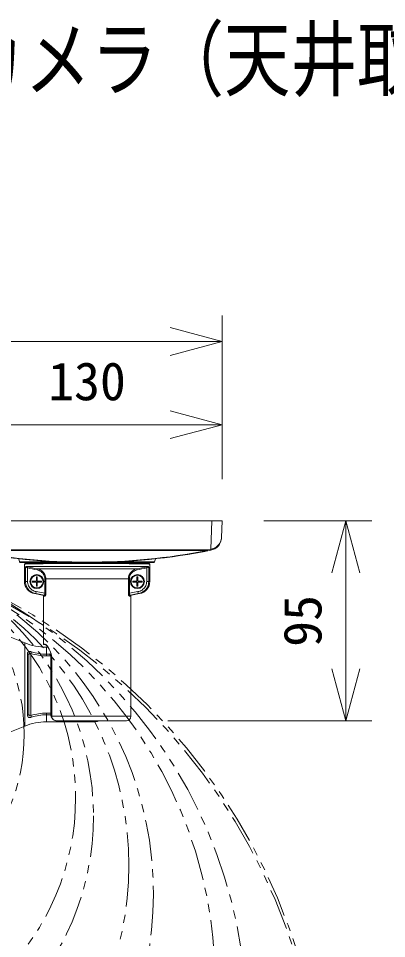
# Model space of a CAD drawing. Units: millimetres, scale not verified. Extents: x -62 to 63, y -57 to 57.
# Drawn here: x 18.62 to 36.34, y 12.55 to 56.8 of the extents above; entities that cross this region are included whole.
import ezdxf
from ezdxf.enums import TextEntityAlignment as Align

# ---------------------------------------------------------------- set-up
doc = ezdxf.new("R2010")
doc.units = ezdxf.units.MM
doc.header["$LTSCALE"] = 0.125
doc.linetypes.add('USER1', pattern=[31.75, 15.875, -3.175, 3.175, -3.175, 3.175, -3.175])
for name, color, linetype, lineweight in [('0-0_0', 7, 'Continuous', 20), ('0-4_SUNPO', 7, 'Continuous', 20), ('0-5_GAIKEI', 1, 'Continuous', 18)]:
    doc.layers.add(name, color=color, linetype=linetype, lineweight=lineweight)
doc.layers.add('0-1_MOJI1', color=7, linetype='Continuous')
doc.styles.add('ＭＳ ゴシック', font='')
doc.styles.get('ＭＳ ゴシック').set_extended_font_data('MS Gothic')

# ---------------------------------------------------------------- blocks, each defined once
blk = doc.blocks.new('_Open30')
at = {"layer": '0-0_0'}
blk.add_line((0, 0), (-1, 0), dxfattribs=at)
blk.add_lwpolyline([(-1, 0.26795), (0, 0), (-1, -0.26795)], dxfattribs=at)
blk = doc.blocks.new('D6')
at = {"layer": '0-4_SUNPO'}
for p, q in [((190.5842, 345.9996), (190.5842, 356.0143)), ((221.9201, 348.1379), (221.9201, 356.0143)), ((193.0842, 354.7643), (219.4201, 354.7643))]:
    blk.add_line(p, q, dxfattribs=at)
at = {"layer": '0-4_SUNPO', "xscale": 2.5, "yscale": 2.5, "rotation": 180}
blk.add_blockref('_Open30', (190.5842, 354.7643), dxfattribs=at)
at = {"layer": '0-4_SUNPO', "xscale": 2.5, "yscale": 2.5}
blk.add_blockref('_Open30', (221.9201, 354.7643), dxfattribs=at)
at = {"layer": '0-4_SUNPO', "style": 'ＭＳ ゴシック'}
blk.add_text('315', height=1.833, dxfattribs=at).set_placement((204.3772, 355.3893), align=Align.BOTTOM_LEFT)
blk = doc.blocks.new('D5')
at = {"layer": '0-4_SUNPO'}
for p, q in [((208.9201, 348.1379), (208.9201, 352.0143)), ((221.9201, 348.1379), (221.9201, 352.0143)), ((211.4201, 350.7643), (219.4201, 350.7643))]:
    blk.add_line(p, q, dxfattribs=at)
at = {"layer": '0-4_SUNPO', "xscale": 2.5, "yscale": 2.5, "rotation": 180}
blk.add_blockref('_Open30', (208.9201, 350.7643), dxfattribs=at)
at = {"layer": '0-4_SUNPO', "xscale": 2.5, "yscale": 2.5}
blk.add_blockref('_Open30', (221.9201, 350.7643), dxfattribs=at)
at = {"layer": '0-4_SUNPO', "style": 'ＭＳ ゴシック'}
blk.add_text('130', height=1.833, dxfattribs=at).set_placement((213.5451, 351.3893), align=Align.BOTTOM_LEFT)
blk = doc.blocks.new('D1')
at = {"layer": '0-4_SUNPO'}
for p, q in [((223.9201, 346.1379), (229.1256, 346.1379)), ((227.8756, 343.6379), (227.8756, 339.0182)), ((219.3101, 336.5182), (229.1256, 336.5182))]:
    blk.add_line(p, q, dxfattribs=at)
at = {"layer": '0-4_SUNPO', "xscale": 2.5, "yscale": 2.5}
for p, rotation in [((227.8756, 346.1379), 90), ((227.8756, 336.5182), 270)]:
    blk.add_blockref('_Open30', p, dxfattribs=dict(at, rotation=rotation))
at = {"layer": '0-4_SUNPO', "style": 'ＭＳ ゴシック'}
blk.add_text('95', height=1.833, rotation=90, dxfattribs=at).set_placement((227.2506, 340.078), align=Align.BOTTOM_LEFT)

msp = doc.modelspace()

# ---------------------------------------------------------------- linework, layer by layer
at = {"layer": '0-5_GAIKEI', "color": 7, "lineweight": 20}
for p, q in [((28.4225, 32.637), (15.4225, 32.637)), ((28.3917, 31.8294), (28.4225, 32.637)), ((28.4225, 32.637), (28.4073, 32.237)), ((28.3917, 31.8294), (28.4073, 32.237)), ((27.7336, 31.1951), (27.8741, 31.2227)), ((27.8741, 31.2227), (27.8808, 31.2241)), ((18.9025, 29.727), (18.9025, 30.557)), ((18.9326, 30.5872), (18.9026, 30.5572)), ((18.9325, 30.587), (18.9326, 30.5872)), ((24.9124, 30.5872), (24.9424, 30.5572)), ((24.9425, 29.727), (24.9425, 30.557)), ((19.7812, 29.0686), (19.3983, 29.1361)), ((19.8225, 26.707), (19.8225, 29.0194)), ((24.0225, 23.237), (24.0225, 29.0194)), ((24.0638, 29.0686), (24.4467, 29.1361)), ((19.9035, 26.687), (19.8425, 26.687)), ((23.3529, 23.017), (22.5086, 23.017)), ((23.3668, 23.0173), (23.3529, 23.017)), ((23.3665, 23.0173), (23.3529, 23.017)), ((23.8125, 23.0173), (23.3663, 23.0173)), ((23.3668, 23.0173), (23.8135, 23.0173))]:
    msp.add_line(p, q, dxfattribs=at)
at = {"layer": '0-5_GAIKEI'}
for p, q in [((27.8706, 31.2718), (27.9226, 32.637)), ((16.121, 31.243), (27.7241, 31.243)), ((16.121, 31.2089), (27.7241, 31.2089)), ((27.7241, 31.243), (27.8644, 31.2705)), ((27.7241, 31.243), (27.7336, 31.1951)), ((27.7241, 31.243), (27.7241, 31.2089)), ((27.8644, 31.2705), (27.8706, 31.2718)), ((27.8644, 31.2705), (27.8741, 31.2227)), ((18.6766, 30.6592), (18.635, 30.8145)), ((20.7575, 30.6592), (18.6766, 30.6592)), ((25.1395, 30.637), (18.7055, 30.637)), ((18.9025, 30.557), (18.9026, 30.5572)), ((20.1945, 30.6083), (20.1945, 30.637)), ((25.1685, 30.6592), (23.0875, 30.6592)), ((23.6505, 30.6083), (23.6505, 30.637)), ((24.9124, 30.5872), (24.9125, 30.587)), ((24.9424, 30.5572), (24.9425, 30.557)), ((24.9424, 30.5572), (24.9425, 30.557)), ((25.1685, 30.6592), (25.2101, 30.8145)), ((18.9566, 30.4017), (18.9566, 29.727)), ((24.8673, 30.4422), (18.9777, 30.4422)), ((19.0649, 30.4255), (19.0548, 30.3766)), ((19.5258, 30.3308), (19.5158, 30.2819)), ((24.3192, 30.3308), (19.5258, 30.3308)), ((24.3292, 30.2819), (24.3192, 30.3308)), ((24.7903, 30.3766), (24.7802, 30.4255)), ((24.7903, 30.3766), (24.7903, 29.727)), ((24.8885, 30.4017), (24.8885, 29.727)), ((18.9566, 29.727), (18.9025, 29.727)), ((19.0548, 29.727), (18.9566, 29.727)), ((19.2775, 29.737), (19.2775, 29.697)), ((19.4825, 29.737), (19.2775, 29.737)), ((19.2775, 29.697), (19.4825, 29.697)), ((19.5225, 29.942), (19.4825, 29.942)), ((19.4825, 29.942), (19.4825, 29.737)), ((19.4825, 29.697), (19.4825, 29.492)), ((19.5225, 29.942), (19.5225, 29.737)), ((19.7275, 29.737), (19.5225, 29.737)), ((19.5225, 29.492), (19.5225, 29.697)), ((19.5225, 29.697), (19.7275, 29.697)), ((19.7275, 29.697), (19.7275, 29.737)), ((19.8897, 29.8417), (19.8897, 29.1639)), ((19.9369, 29.8417), (19.8897, 29.8417)), ((19.9369, 29.1639), (19.9369, 29.8417)), ((23.9081, 29.8417), (19.9369, 29.8417)), ((23.9081, 29.8417), (23.9081, 29.1639)), ((23.9554, 29.8417), (23.9081, 29.8417)), ((23.9554, 29.8417), (23.9554, 29.1639)), ((24.1175, 29.737), (24.1175, 29.697)), ((24.3225, 29.737), (24.1175, 29.737)), ((24.1175, 29.697), (24.3225, 29.697)), ((24.3225, 29.942), (24.3225, 29.737)), ((24.3625, 29.942), (24.3225, 29.942)), ((24.3225, 29.697), (24.3225, 29.492)), ((24.3625, 29.942), (24.3625, 29.737)), ((24.5675, 29.737), (24.3625, 29.737)), ((24.3625, 29.697), (24.5675, 29.697)), ((24.3625, 29.492), (24.3625, 29.697)), ((24.5675, 29.697), (24.5675, 29.737)), ((24.9425, 29.727), (24.7903, 29.727)), ((19.4598, 29.1361), (19.4768, 29.2346)), ((19.4768, 29.2346), (19.8897, 29.1639)), ((19.4825, 29.492), (19.5225, 29.492)), ((24.3683, 29.2346), (23.9554, 29.1639)), ((24.3225, 29.492), (24.3625, 29.492)), ((24.3683, 29.2346), (24.3852, 29.1361)), ((19.4598, 29.1361), (19.3983, 29.1361)), ((19.4598, 29.1361), (19.8542, 29.0686)), ((19.8542, 29.0686), (19.7812, 29.0686)), ((19.8942, 29.0194), (19.8225, 29.0194)), ((19.8897, 29.1639), (19.9369, 29.1639)), ((23.9081, 29.1639), (23.9554, 29.1639)), ((23.9509, 29.0194), (24.0225, 29.0194)), ((24.0638, 29.0686), (23.9908, 29.0686)), ((18.9225, 22.767), (18.9225, 26.767)), ((19.8841, 26.707), (19.8225, 26.707)), ((19.961, 26.1418), (19.961, 26.567)), ((19.0549, 26.2554), (19.0549, 23.2786)), ((19.1225, 26.1833), (19.1225, 23.3508)), ((19.248, 26.3389), (19.2225, 26.2585)), ((19.2225, 23.2755), (19.2225, 26.2585)), ((20.1726, 26.2226), (19.961, 26.2226)), ((20.1725, 26.1418), (19.961, 26.1418)), ((20.173, 26.2787), (20.1725, 26.2086)), ((20.1728, 26.2477), (20.1725, 26.2086)), ((20.1725, 23.3366), (20.1725, 26.2086)), ((20.2217, 25.987), (20.2179, 25.987)), ((20.2179, 23.237), (20.2179, 25.987)), ((20.2217, 23.237), (20.2217, 25.987)), ((19.248, 23.1952), (19.2225, 23.2755)), ((19.961, 23.3922), (20.1725, 23.3922)), ((19.961, 22.967), (19.961, 23.3922)), ((19.961, 23.3114), (20.1734, 23.3114)), ((20.2179, 23.237), (24.0225, 23.237)), ((22.5086, 23.017), (20.4921, 23.017)), ((22.1525, 23.0166), (22.1525, 22.9666))]:
    msp.add_line(p, q, dxfattribs=at)
at = {"layer": '0-5_GAIKEI', "color": 7}
for p, q in [((18.9225, 26.767), (16.4225, 27.767)), ((19.961, 26.567), (20.0352, 26.567)), ((18.9225, 22.767), (16.4225, 21.767)), ((19.961, 22.967), (22.1525, 22.967))]:
    msp.add_line(p, q, dxfattribs=at)
at = {"layer": '0-5_GAIKEI'}
for points in [[(27.8706, 31.2718), (27.9417, 31.2888), (28.0099, 31.3127), (28.0741, 31.343), (28.1332, 31.379), (28.1878, 31.4207), (28.2362, 31.4667), (28.2782, 31.5163), (28.3136, 31.5688), (28.3424, 31.6235), (28.3625, 31.6737), (28.3774, 31.7249), (28.3871, 31.7769), (28.3917, 31.8294)], [(18.9026, 30.5572), (18.9029, 30.5574), (18.9039, 30.5578), (18.9104, 30.5589), (18.9615, 30.5622), (19.058, 30.5654), (19.3703, 30.5712), (19.8024, 30.576), (20.3222, 30.5796), (21.1028, 30.5826), (21.925, 30.5836), (23.3704, 30.5804)], [(23.3704, 30.5804), (23.9433, 30.5768), (24.4261, 30.5719), (24.772, 30.5658), (24.8866, 30.5621), (24.921, 30.5602), (24.9394, 30.5582), (24.9418, 30.5576), (24.9424, 30.5572)], [(18.9777, 30.4422), (18.9754, 30.4417), (18.9709, 30.438), (18.967, 30.4317), (18.9605, 30.4152), (18.9566, 30.4017)], [(19.0548, 30.3766), (18.9819, 30.397), (18.9621, 30.4011), (18.9566, 30.4017)], [(19.0548, 30.3766), (19.0548, 29.727), (19.0578, 29.6728), (19.0668, 29.6192), (19.0816, 29.5669), (19.1021, 29.5165), (19.128, 29.4687), (19.1593, 29.4236), (19.1954, 29.3822), (19.2357, 29.3449), (19.2799, 29.3122), (19.3274, 29.2845), (19.3754, 29.2628), (19.4254, 29.2461), (19.4768, 29.2346)], [(19.8897, 29.8417), (19.8866, 29.8924), (19.8776, 29.9423), (19.8628, 29.9908), (19.8425, 30.0373), (19.8161, 30.0823), (19.7847, 30.1239), (19.7488, 30.1617), (19.7089, 30.1953), (19.6646, 30.2249), (19.6172, 30.2493), (19.5674, 30.2684), (19.5158, 30.2819)], [(19.9369, 29.8417), (19.9337, 29.8973), (19.9241, 29.9521), (19.9082, 30.0053), (19.8864, 30.0564), (19.8591, 30.1046), (19.8251, 30.1512), (19.7861, 30.1936), (19.7426, 30.2314), (19.6951, 30.2641), (19.6444, 30.2914), (19.5909, 30.313), (19.5587, 30.323), (19.5258, 30.3308)], [(23.9081, 29.8417), (23.9113, 29.8973), (23.921, 29.9521), (23.9368, 30.0053), (23.9586, 30.0564), (23.986, 30.1046), (24.0199, 30.1512), (24.0589, 30.1936), (24.1025, 30.2314), (24.1499, 30.2641), (24.2007, 30.2914), (24.2541, 30.313), (24.2864, 30.323), (24.3192, 30.3308)], [(23.9554, 29.8417), (23.9584, 29.8924), (23.9674, 29.9423), (23.9822, 29.9908), (24.0026, 30.0373), (24.0289, 30.0823), (24.0603, 30.1239), (24.0962, 30.1617), (24.1361, 30.1953), (24.1805, 30.2249), (24.2278, 30.2493), (24.2776, 30.2684), (24.3292, 30.2819)], [(24.7903, 30.3766), (24.8631, 30.397), (24.8829, 30.4011), (24.8885, 30.4017)], [(24.8673, 30.4422), (24.8697, 30.4417), (24.8741, 30.438), (24.878, 30.4317), (24.8845, 30.4152), (24.8885, 30.4017)], [(18.9566, 29.727), (18.9604, 29.6595), (18.9719, 29.5929), (18.991, 29.5281), (19.0172, 29.4658), (19.0504, 29.4069), (19.0854, 29.3577), (19.1253, 29.3123), (19.1694, 29.2711), (19.2175, 29.2345), (19.2689, 29.2029), (19.3232, 29.1765), (19.3799, 29.1555), (19.4195, 29.1445), (19.4598, 29.1361)], [(24.7903, 29.727), (24.7872, 29.6728), (24.7783, 29.6192), (24.7634, 29.5669), (24.7429, 29.5165), (24.717, 29.4687), (24.6858, 29.4236), (24.6497, 29.3822), (24.6093, 29.3449), (24.5651, 29.3122), (24.5177, 29.2845), (24.4696, 29.2628), (24.4197, 29.2461), (24.3683, 29.2346)], [(24.8885, 29.727), (24.8846, 29.6595), (24.8731, 29.5929), (24.8541, 29.5281), (24.8278, 29.4658), (24.7947, 29.4069), (24.7596, 29.3577), (24.7198, 29.3123), (24.6756, 29.2711), (24.6275, 29.2345), (24.5761, 29.2029), (24.5218, 29.1765), (24.4652, 29.1555), (24.4255, 29.1445), (24.3852, 29.1361)], [(19.8897, 29.1639), (19.8903, 29.1435), (19.8888, 29.1236), (19.8857, 29.1079), (19.8811, 29.094), (19.8713, 29.0773), (19.8656, 29.0721), (19.8595, 29.0692), (19.8542, 29.0686)], [(19.9369, 29.1639), (19.9359, 29.1335), (19.9328, 29.104), (19.9286, 29.0807), (19.923, 29.0599), (19.9159, 29.0415), (19.9079, 29.0281), (19.8995, 29.0207), (19.8942, 29.0194)], [(23.9081, 29.1639), (23.9102, 29.1208), (23.9168, 29.0792), (23.9218, 29.0604), (23.928, 29.0439), (23.9337, 29.0331), (23.9399, 29.025), (23.9464, 29.0203), (23.9509, 29.0194)], [(23.9554, 29.1639), (23.9547, 29.1435), (23.9563, 29.1236), (23.9593, 29.1079), (23.9639, 29.094), (23.9737, 29.0773), (23.9795, 29.0721), (23.9855, 29.0692), (23.9908, 29.0686)], [(24.4467, 29.1361), (24.3852, 29.1361), (23.9908, 29.0686)], [(20.2217, 25.987), (20.2177, 26.0753), (20.2061, 26.1621), (20.1874, 26.2464), (20.1625, 26.3271), (20.1349, 26.3975), (20.1038, 26.4635), (20.0699, 26.5241), (20.0343, 26.5787), (20.011, 26.6098), (19.9876, 26.6376), (19.9681, 26.658), (19.9491, 26.6753), (19.9289, 26.6904), (19.9098, 26.7009), (19.8965, 26.7055), (19.8841, 26.707)], [(19.9035, 26.687), (19.9164, 26.6844), (19.935, 26.675), (19.9473, 26.6662)], [(20.2179, 25.987), (20.2144, 26.0692), (20.2041, 26.1511), (20.1864, 26.2342), (20.1607, 26.3194), (20.1303, 26.3971), (20.0955, 26.4694), (20.0543, 26.5399), (20.0352, 26.567)], [(19.0549, 26.2554), (19.056, 26.2732), (19.0593, 26.29), (19.0644, 26.3039), (19.0719, 26.3169), (19.0801, 26.3266), (19.0906, 26.3353), (19.1036, 26.3428), (19.1198, 26.3487), (19.1505, 26.3536), (19.1911, 26.352), (19.2198, 26.3467), (19.248, 26.3389)], [(19.1225, 26.1833), (19.1245, 26.2142), (19.1272, 26.2282), (19.1312, 26.2412), (19.1371, 26.2529), (19.1452, 26.263), (19.1564, 26.2707), (19.172, 26.2746), (19.1824, 26.2742), (19.1946, 26.2716), (19.2088, 26.2662), (19.2225, 26.2585)], [(19.248, 23.1952), (19.2219, 23.1878), (19.1953, 23.1826), (19.1725, 23.1803), (19.1521, 23.1803), (19.1331, 23.1823), (19.1172, 23.186), (19.1028, 23.1916), (19.0911, 23.1983), (19.0816, 23.206), (19.0739, 23.2145), (19.063, 23.2333), (19.0568, 23.2551), (19.0549, 23.2786)], [(19.2225, 23.2755), (19.2088, 23.2679), (19.1948, 23.2624), (19.1824, 23.2598), (19.1717, 23.2595), (19.1555, 23.2637), (19.1456, 23.2705), (19.1383, 23.2792), (19.1315, 23.2921), (19.127, 23.3067), (19.1236, 23.3278), (19.1225, 23.3508)], [(20.2787, 23.1012), (20.2763, 23.1027), (20.2517, 23.1244), (20.2267, 23.1545), (20.2044, 23.1922), (20.1883, 23.2327), (20.1771, 23.2794), (20.1726, 23.3271), (20.1725, 23.3366)], [(20.1725, 23.3366), (20.1758, 23.2888), (20.186, 23.2417), (20.1941, 23.2181), (20.2041, 23.1952), (20.2153, 23.1747), (20.2282, 23.1553), (20.2536, 23.1257), (20.2687, 23.1132)], [(20.4921, 23.017), (20.4445, 23.0202), (20.3974, 23.0299), (20.3551, 23.0454), (20.3179, 23.0658), (20.2882, 23.0885), (20.2638, 23.1137), (20.2437, 23.1426), (20.2289, 23.1745), (20.2201, 23.2088), (20.2179, 23.237)], [(20.4921, 23.017), (20.4411, 23.0208), (20.4157, 23.0256), (20.3907, 23.0325), (20.3668, 23.0413), (20.3437, 23.0522), (20.3106, 23.0728), (20.2811, 23.0982), (20.2563, 23.1283), (20.2375, 23.162), (20.2257, 23.1987), (20.2227, 23.2177), (20.2217, 23.237)]]:
    msp.add_lwpolyline(points, dxfattribs=at)
at = {"layer": '0-5_GAIKEI', "color": 7, "lineweight": 20}
for points in [[(18.9326, 30.5872), (18.9328, 30.5874), (18.9333, 30.5876), (18.9364, 30.5883), (18.9596, 30.5905), (19.0031, 30.5926), (19.1452, 30.5967), (19.452, 30.6017), (19.8447, 30.6058), (20.2907, 30.6089), (21.2087, 30.6123), (22.1682, 30.613), (22.9827, 30.6114), (23.7519, 30.6076), (24.1614, 30.6043), (24.5102, 30.6001), (24.8076, 30.5939), (24.8875, 30.5904), (24.9089, 30.5883), (24.9118, 30.5876), (24.9123, 30.5873), (24.9124, 30.5872)], [(20.0352, 26.567), (20.0174, 26.5924), (19.9832, 26.633), (19.9535, 26.6613), (19.9306, 26.6776), (19.9129, 26.6855), (19.9035, 26.687)]]:
    msp.add_lwpolyline(points, dxfattribs=at)
at = {"layer": '0-5_GAIKEI', "linetype": 'USER1'}
for centre, radius in [((4.1841, 3.1498), 29.1873), ((4.1663, 3.1035), 29.0869), ((6.1209, 8.5227), 23.4761), ((6.7659, 10.4176), 21.3246), ((8.1237, 14.6905), 16.9913), ((8.5182, 16.0645), 15.4121), ((9.128, 18.4508), 13.0992), ((9.7847, 22.3828), 9.1102), ((9.3199, 19.3289), 12.0507)]:
    msp.add_circle(centre, radius, dxfattribs=at)
at = {"layer": '0-5_GAIKEI'}
for centre, radius in [((19.5025, 29.717), 0.335), ((19.5025, 29.717), 0.315), ((19.5025, 29.717), 0.3024), ((24.3425, 29.717), 0.335), ((24.3425, 29.717), 0.315), ((24.3425, 29.717), 0.3024)]:
    msp.add_circle(centre, radius, dxfattribs=at)
at = {"layer": '0-5_GAIKEI', "color": 7, "lineweight": 20}
for centre, radius, start, end in [((27.7487, 31.8539), 0.6435, 281.24139, 357.81567), ((21.9225, 61.167), 30.53, 258.75861, 281.24138), ((19.5025, 29.727), 0.6, 180, 260), ((24.3425, 29.727), 0.6, 280, 0), ((19.7725, 29.0194), 0.05, 0, 79.99999), ((24.0725, 29.0194), 0.05, 100.00001, 180), ((19.8425, 26.707), 0.02, 180, 270), ((22.1528, 24.2165), 1.25, 269.98817, 286.26809), ((23.8025, 23.237), 0.22, 272.86598, 0)]:
    msp.add_arc(centre, radius, start, end, dxfattribs=at)
at = {"layer": '0-5_GAIKEI'}
for centre, radius, start, end in [((21.9225, 61.1316), 30.48, 259.0274, 280.9726), ((30.5382, 31.8174), 2.7228, 191.55849, 192.58493), ((18.7055, 30.667), 0.03, 195, 270), ((25.1395, 30.667), 0.03, 270, 345), ((18.478, 27.597), 2.8887, 78.27778, 80.03804), ((60.6799, 231.8548), 205.7331, 258.32701, 258.45809), ((61.1189, 233.9408), 207.8149, 258.32482, 258.45455), ((-17.283, 233.9852), 207.8602, 281.54546, 281.67516), ((-16.8348, 231.8547), 205.733, 281.54191, 281.67299), ((25.3667, 27.599), 2.8867, 99.96114, 101.72266), ((19.1813, 25.9779), 1.0373, 6.39391, 21.48057)]:
    msp.add_arc(centre, radius, start, end, dxfattribs=at)
at = {"layer": '0-5_GAIKEI', "color": 7}
for centre, start, end in [((19.961, 29.3633), 248.19859, 270), ((19.961, 20.1707), 90, 111.80141)]:
    msp.add_arc(centre, 2.7963, start, end, dxfattribs=at)
at = {"layer": '0-5_GAIKEI'}
for centre, major_axis, ratio, start_param, end_param in [((27.7241, 31.2441), (0.0095, -0.049), 0.187164, 5.4786078, 6.2831657), ((19.8459, 29.0194), (0, -0.05), 0.96589, 1.5707967, 2.96706), ((23.9992, 29.0194), (0, 0.05), 0.96589, 0.1745327, 1.5707959), ((19.9035, 26.707), (0, -0.02), 0.970678, 4.712389, 6.2831851), ((19.0225, 26.1833), (0.1, 0), 0.76295, 6.2831849, 7.5239841), ((19.8019, 35.0642), (0.2154, -8.9218), 0.511574, 6.1088756, 6.2708532), ((19.7113, 39.3641), (0.2993, -13.1409), 0.407393, 6.1408229, 6.2739271), ((20.1928, 26.2477), (0.02, 0), 0.783439, 3.0915718, 3.1417233), ((19.0225, 23.3508), (0.1, 0), 0.762951, 5.0423866, 6.2831853), ((19.8017, 14.4388), (-0.2155, -8.9528), 0.510685, 3.1538606, 3.3155575), ((19.7058, 11.4004), (-0.3123, -11.9102), 0.427775, 3.152782, 3.2926092)]:
    msp.add_ellipse(centre, major_axis=major_axis, ratio=ratio, start_param=start_param, end_param=end_param, dxfattribs=at)

# ---------------------------------------------------------------- block references
at = {"layer": '0-4_SUNPO'}
for name in ['D6', 'D5', 'D1']:
    msp.add_blockref(name, (-193.4976, -313.5009), dxfattribs=at)

# ---------------------------------------------------------------- texts
at = {"layer": '0-1_MOJI1', "style": 'ＭＳ ゴシック', "width": 0.8}
msp.add_text('屋外ハウジング一体型ネットワークカメラ（天井取付）', height=2.933, dxfattribs=at).set_placement((-35.4976, 52.4991), align=Align.BOTTOM_LEFT)

doc.saveas('drawing.dxf')
